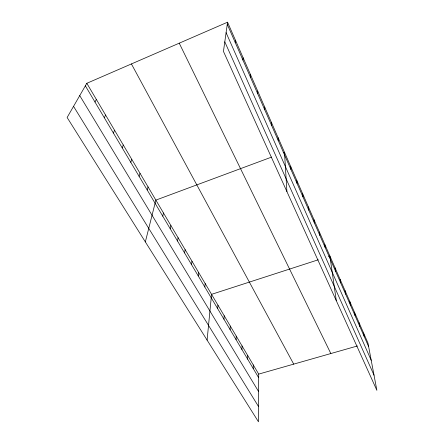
<?xml version="1.0" encoding="UTF-8"?>
<svg xmlns="http://www.w3.org/2000/svg" width="444" height="444" viewBox="0 0 444 444"><rect width="100%" height="100%" fill="white"/><g stroke="black" fill="none" stroke-linecap="round" stroke-linejoin="round"><path stroke-width="0.67" d="M86.824 83.3L258.702 374.103L258.464 421.8L67.122 117.499L86.824 83.3L227.561 22.2L367.943 342.962L376.878 390.343L223.449 51.404L227.561 22.2M257.703 93.74L257.736 91.142M253.23 368.553L253.285 364.935M247.652 359.152L247.735 355.55M241.936 349.528L242.063 345.948M250.438 77.189L250.533 74.692M236.086 339.677L236.252 336.114M230.097 329.587L230.297 326.051M242.951 60.123L243.112 57.737M223.959 319.253L224.203 315.74M217.671 308.663L217.96 305.172M207.098 340.115L211.56 294.344L318.254 259.796M235.231 42.519L235.459 40.243M204.812 287.002L205.195 283.572M198.235 275.929L198.673 272.538M191.497 264.58L191.986 261.222M184.587 252.941L185.126 249.622M177.495 240.998L178.094 237.723M170.219 228.743L170.879 225.513M162.748 216.161L163.47 212.981M145.343 241.902L155.866 200.111L271.6 157.098M147.197 189.971L148.052 186.896M139.094 176.329L140.027 173.315M130.769 162.304L131.779 159.357M122.205 147.88L123.293 145.005M113.392 133.039L114.569 130.242M104.323 117.765L105.589 115.052M94.988 102.037L96.348 99.406M283.211 152.786L284.504 152.303L286.907 191.586M328.599 256.443L329.892 256.022L336.286 300.666M258.702 374.103L357.426 345.965M73.543 106.349L258.541 406.56M79.731 95.604L258.613 391.591M85.365 85.831L258.686 377.739M131.424 63.936L293.706 364.124M179.237 43.179L330.836 353.541M224.797 41.836L374.02 375.163M226.09 32.662L371.212 360.3M227.261 24.348L368.62 346.559M363.586 333.006L364.247 336.58M359.124 322.81L359.762 326.362M354.551 312.36L355.167 315.884M349.861 301.654L350.455 305.15M345.06 290.676L345.626 294.144M340.132 279.42L340.67 282.856M335.081 267.871L335.592 271.273M324.731 244.222L325.18 247.547M319.43 232.118L319.852 235.392M313.991 219.691L314.38 222.921M308.408 206.937L308.758 210.112M302.675 193.834L302.986 196.953M296.786 180.369L297.053 183.433M290.731 166.533L290.953 169.53M278.099 137.673L278.227 140.526M271.506 122.611L271.584 125.386M264.724 107.109L264.746 109.796"/></g></svg>
